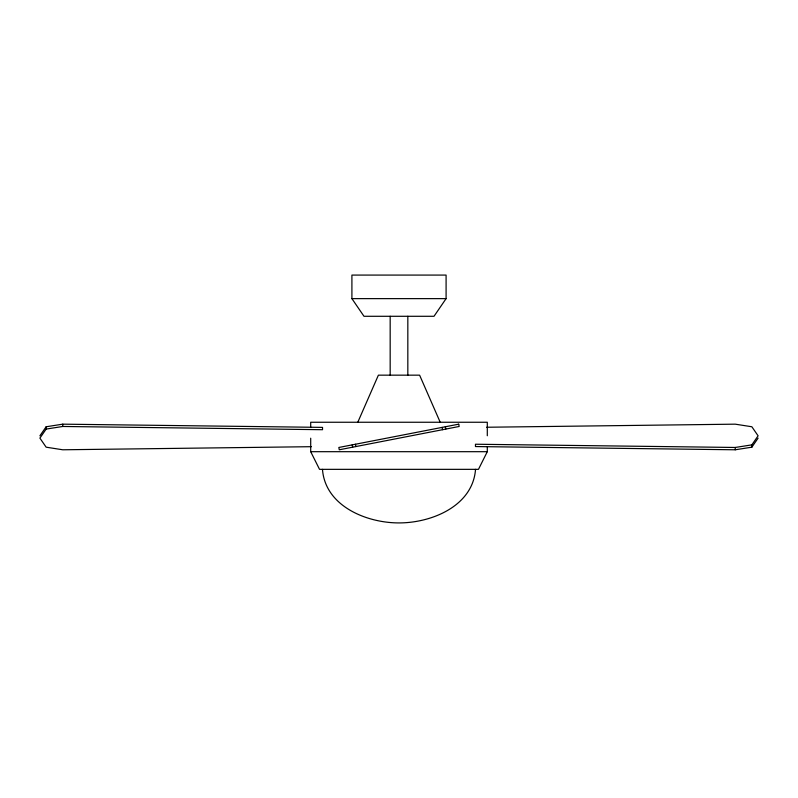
<?xml version="1.0" encoding="UTF-8"?>
<svg xmlns="http://www.w3.org/2000/svg" width="798" height="798" viewBox="0 0 798 798"><rect width="100%" height="100%" fill="white"/><g stroke="black" fill="none" stroke-linecap="round" stroke-linejoin="round"><path stroke-width="1.2" d="M475.528 469.344C472.805 506.161 431.399 522.959 399 522.919C366.601 522.959 325.195 506.161 322.472 469.344M357.793 422.252L378.392 375.16L419.608 375.16L440.207 422.252M487.299 446.78L487.299 451.688L478.471 469.344L319.529 469.344L310.701 451.688L310.701 438.202M446.092 298.632L434.012 316.287L363.988 316.287L351.908 298.632L351.908 275.081L446.092 275.081L446.092 298.632L351.908 298.632M39.9 435.818L46.144 426.76L62.753 424.167L322.532 427.389L322.532 429.703L62.753 426.471L46.144 429.075L39.9 438.122L46.144 447.179L62.753 449.783L311.34 446.69M751.856 444.865L735.247 447.469L475.468 444.237L475.468 446.551L735.247 449.783L751.856 447.179L751.856 444.865L758.1 435.818L751.856 426.76L735.247 424.167L486.66 427.249M751.856 447.179L758.1 438.122M310.701 451.688L487.299 451.688M445.334 426.76L445.783 429.075M442.112 427.389L442.561 429.703M355.439 444.237L355.888 446.551M352.217 444.865L352.666 447.179M735.247 447.469L735.247 449.783M487.299 435.748L487.299 422.252L310.701 422.252L310.701 427.159M407.828 316.287L407.828 375.16M390.172 316.287L390.172 375.16M62.753 424.167L62.753 426.471M46.144 426.76L46.144 429.075M458.72 424.167L338.831 447.469L339.28 449.783L459.169 426.471L458.72 424.167"/></g></svg>
